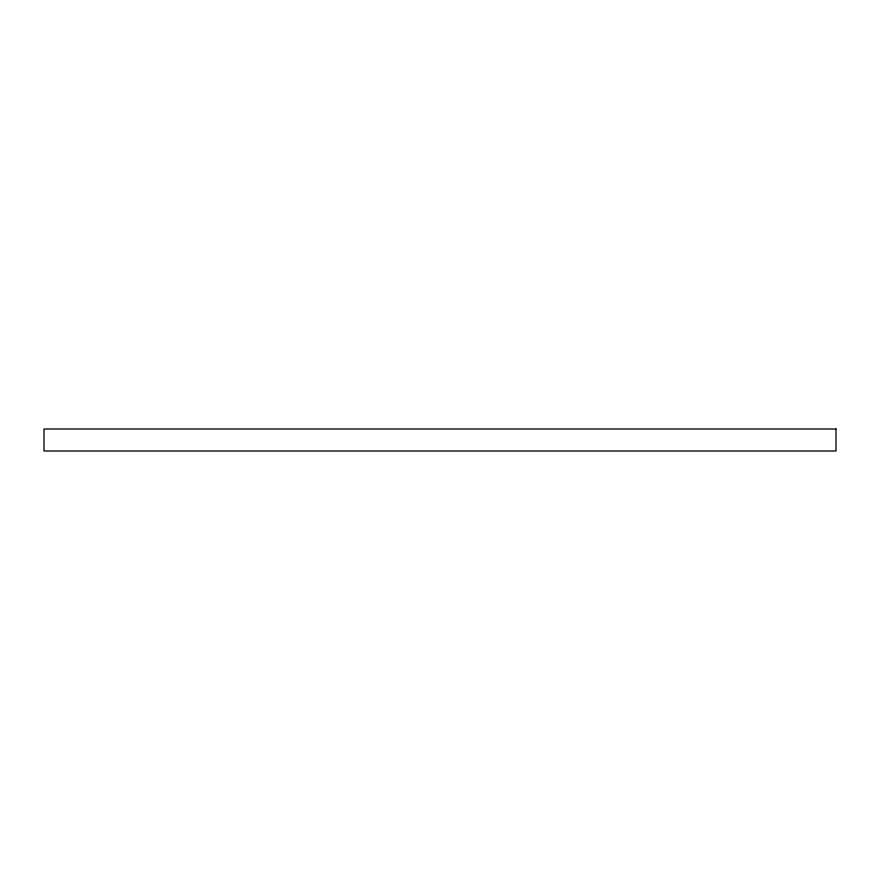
<?xml version="1.0" encoding="UTF-8"?>
<svg xmlns="http://www.w3.org/2000/svg" width="880" height="880" viewBox="0 0 880 880"><rect width="100%" height="100%" fill="white"/><g stroke="black" fill="none" stroke-linecap="round" stroke-linejoin="round"><path stroke-width="1.32" d="M836 429L44 429L44 451L836 451L836 429"/></g></svg>
